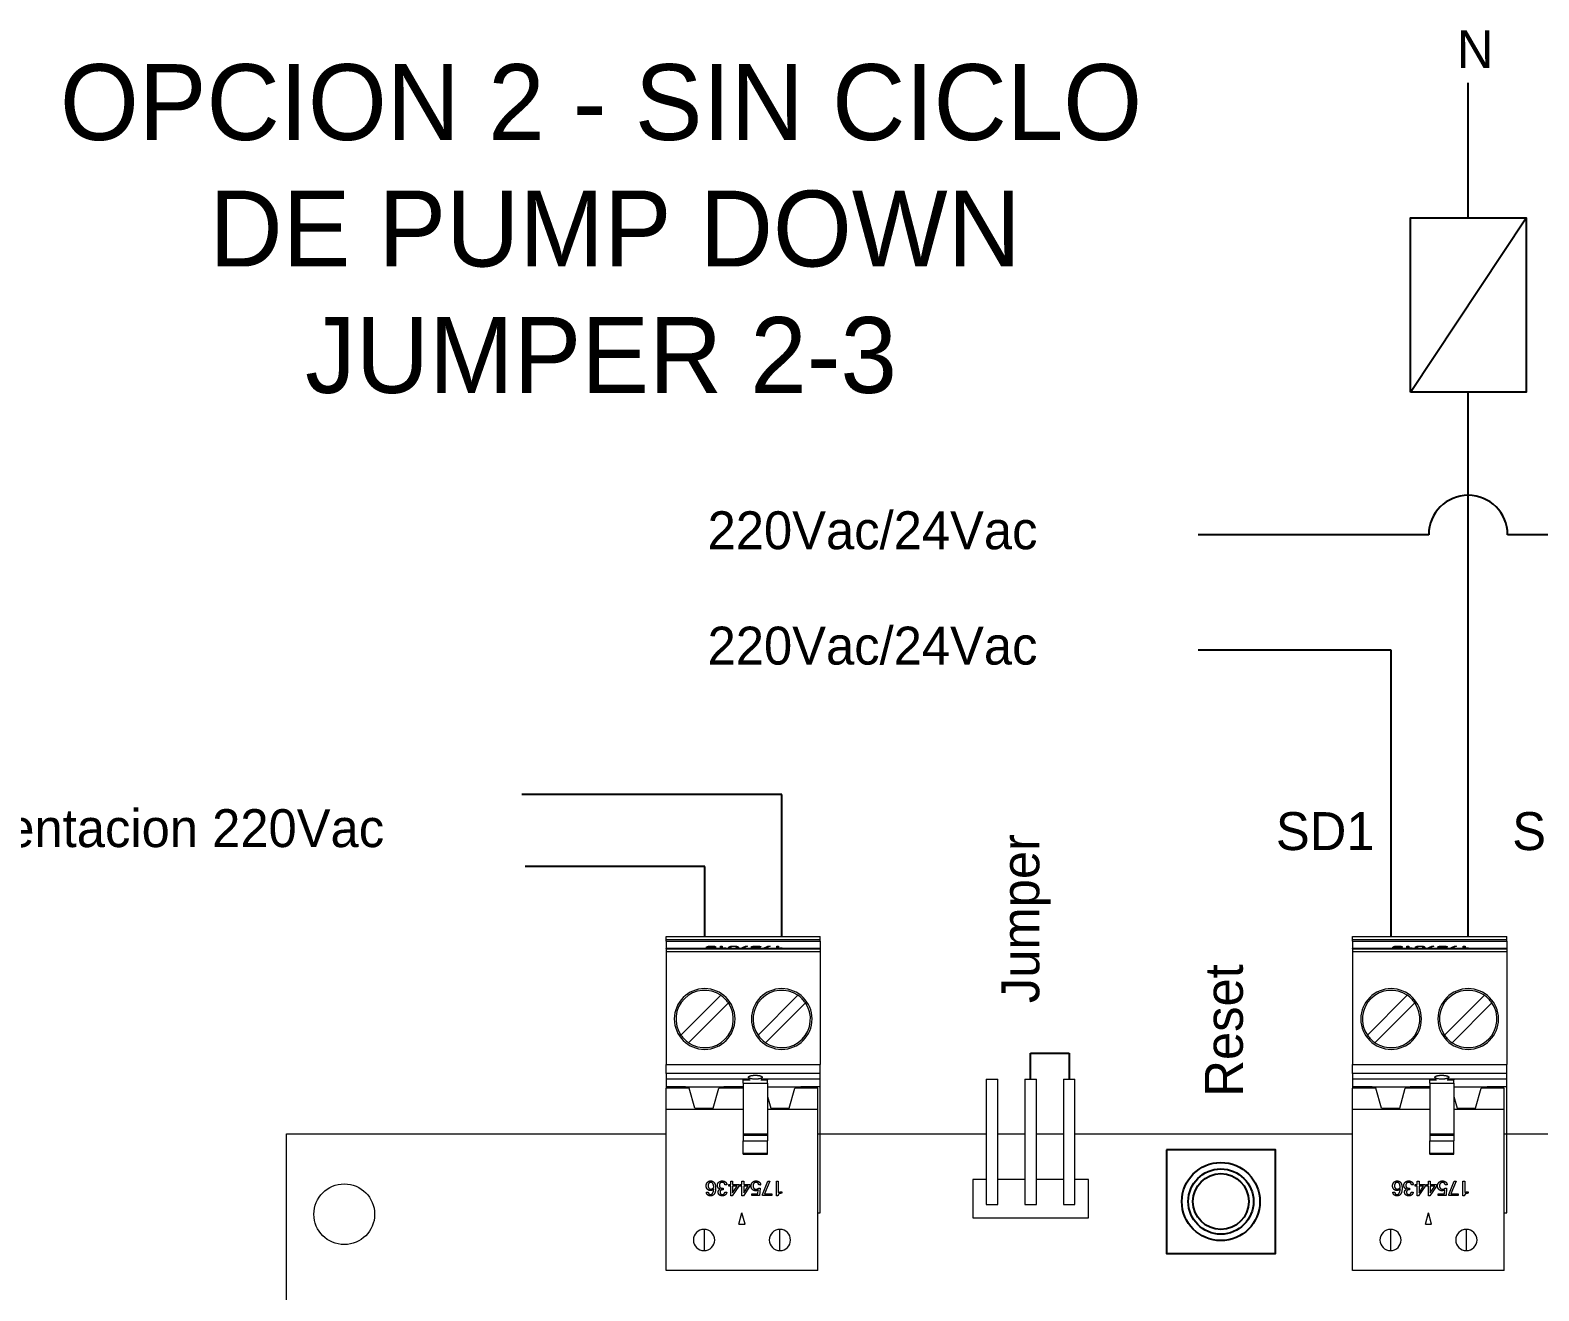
# Model space of a CAD drawing. Header units: millimetres. Extents: x 145 to 1488, y 403 to 626.
# Drawn here: x 1297.8 to 1397.2, y 543.2 to 626.3 of the extents above; entities that cross this region are included whole.
import ezdxf

# ---------------------------------------------------------------- set-up
doc = ezdxf.new("R2010")
doc.units = ezdxf.units.MM
doc.layers.add('TANGENT EDGES', color=7, linetype='Continuous', lineweight=0)
doc.layers.add('VISIBLE', color=7, linetype='Continuous', lineweight=0)

msp = doc.modelspace()

# ---------------------------------------------------------------- linework, layer by layer
for p, q in [((1392.575, 613.949), (1392.575, 622.834)), ((1388.764, 602.457), (1396.386, 613.949)), ((1392.575, 566.57), (1392.575, 602.457)), ((1389.976, 593.061), (1374.78, 593.061)), ((1403.073, 593.061), (1395.173, 593.061)), ((1387.495, 585.459), (1374.78, 585.459)), ((1387.495, 566.57), (1387.495, 585.459)), ((1347.327, 575.943), (1330.185, 575.943)), ((1347.327, 566.57), (1347.327, 575.943)), ((1342.247, 571.196), (1330.421, 571.196)), ((1342.247, 566.57), (1342.247, 571.196)), ((1363.733, 557.171), (1363.733, 558.891)), ((1363.733, 558.891), (1366.273, 558.891)), ((1366.273, 558.891), (1366.273, 557.171))]:
    msp.add_line(p, q)
for points in [[(1388.764, 602.457), (1388.764, 613.949), (1396.386, 613.949), (1396.386, 602.457)], [(1372.682, 552.523), (1372.682, 545.692), (1379.865, 545.692), (1379.865, 552.523)]]:
    msp.add_lwpolyline(points, close=True)
for radius in [2.576, 2.151, 1.842]:
    msp.add_circle((1376.273, 549.107), radius)
msp.add_arc((1392.575, 593.061), 2.599, 0, 180)
at = {"layer": 'TANGENT EDGES'}
for p, q in [((1339.707, 566.37), (1349.867, 566.37)), ((1342.7, 565.944), (1342.7, 565.927)), ((1342.704, 565.883), (1342.704, 565.866)), ((1342.881, 565.934), (1342.881, 565.903)), ((1342.905, 565.868), (1342.905, 565.79)), ((1344.157, 565.944), (1344.157, 565.927)), ((1345.411, 565.927), (1345.411, 565.846)), ((1345.505, 565.859), (1345.505, 565.835)), ((1345.648, 565.944), (1345.648, 565.927)), ((1345.651, 565.849), (1345.651, 565.831)), ((1345.855, 565.932), (1345.855, 565.898)), ((1384.955, 566.37), (1395.115, 566.37)), ((1387.947, 565.944), (1387.947, 565.927)), ((1387.951, 565.883), (1387.951, 565.866)), ((1388.129, 565.934), (1388.129, 565.903)), ((1388.153, 565.868), (1388.153, 565.79)), ((1389.404, 565.944), (1389.404, 565.927)), ((1390.659, 565.927), (1390.659, 565.846)), ((1390.753, 565.859), (1390.753, 565.835)), ((1390.895, 565.944), (1390.895, 565.927)), ((1390.898, 565.849), (1390.898, 565.831)), ((1391.102, 565.932), (1391.102, 565.898)), ((1339.707, 565.766), (1349.867, 565.766)), ((1349.867, 565.566), (1339.707, 565.566)), ((1342.542, 565.804), (1342.542, 565.79)), ((1342.813, 565.8), (1342.813, 565.79)), ((1344.019, 565.805), (1344.019, 565.79)), ((1344.293, 565.805), (1344.293, 565.79)), ((1384.955, 565.766), (1395.115, 565.766)), ((1395.115, 565.566), (1384.955, 565.566)), ((1387.789, 565.804), (1387.789, 565.79)), ((1388.061, 565.8), (1388.061, 565.79)), ((1389.267, 565.805), (1389.267, 565.79)), ((1389.541, 565.805), (1389.541, 565.79)), ((1339.707, 558.14), (1349.867, 558.14)), ((1384.955, 558.14), (1395.115, 558.14)), ((1344.787, 557.138), (1345.235, 557.138)), ((1345.939, 557.138), (1346.387, 557.138)), ((1390.035, 557.138), (1390.483, 557.138)), ((1391.187, 557.138), (1391.635, 557.138)), ((1344.787, 553.115), (1346.387, 553.115)), ((1390.035, 553.115), (1391.635, 553.115)), ((1344.787, 552.294), (1346.387, 552.294)), ((1390.035, 552.294), (1391.635, 552.294)), ((1342.207, 547.27), (1342.207, 545.87)), ((1347.207, 545.87), (1347.207, 547.27)), ((1387.455, 547.27), (1387.455, 545.87)), ((1392.455, 545.87), (1392.455, 547.27))]:
    msp.add_line(p, q, dxfattribs=at)
for centre, start, end in [((1342.207, 546.57), 90, 270), ((1342.207, 546.57), 270, 90), ((1347.207, 546.57), 90, 270), ((1347.207, 546.57), 270, 90), ((1387.455, 546.57), 90, 270), ((1387.455, 546.57), 270, 90), ((1392.455, 546.57), 90, 270), ((1392.455, 546.57), 270, 90)]:
    msp.add_arc(centre, 0.7, start, end, dxfattribs=at)
at = {"layer": 'VISIBLE'}
for p, q in [((1339.707, 566.37), (1339.707, 566.57)), ((1339.707, 566.57), (1349.867, 566.57)), ((1339.707, 566.27), (1339.707, 566.37)), ((1339.707, 566.27), (1339.707, 565.79)), ((1339.707, 566.27), (1349.867, 566.27)), ((1342.485, 565.848), (1342.485, 565.79)), ((1342.487, 565.865), (1342.487, 565.849)), ((1342.971, 565.903), (1342.845, 565.903)), ((1343.285, 565.79), (1343.285, 565.941)), ((1343.285, 565.941), (1343.408, 565.941)), ((1343.408, 565.843), (1343.285, 565.843)), ((1343.408, 565.941), (1343.408, 565.811)), ((1343.972, 565.858), (1343.972, 565.79)), ((1344.34, 565.858), (1344.34, 565.79)), ((1344.587, 565.79), (1344.934, 565.941)), ((1345.072, 565.941), (1344.716, 565.795)), ((1344.934, 565.941), (1344.934, 565.885)), ((1344.934, 565.941), (1345.072, 565.941)), ((1345.45, 565.887), (1345.45, 565.84)), ((1345.775, 565.795), (1345.796, 565.841)), ((1345.796, 565.841), (1345.796, 565.79)), ((1345.824, 565.863), (1345.824, 565.79)), ((1345.824, 565.863), (1345.92, 565.863)), ((1345.954, 565.898), (1345.827, 565.898)), ((1345.92, 565.863), (1345.887, 565.79)), ((1346.071, 565.79), (1346.418, 565.941)), ((1346.555, 565.941), (1346.199, 565.795)), ((1346.418, 565.941), (1346.418, 565.885)), ((1346.418, 565.941), (1346.555, 565.941)), ((1346.994, 565.941), (1347.117, 565.941)), ((1346.994, 565.79), (1346.994, 565.941)), ((1347.117, 565.843), (1346.994, 565.843)), ((1347.117, 565.941), (1347.117, 565.811)), ((1349.867, 566.37), (1349.867, 566.57)), ((1349.867, 566.27), (1349.867, 566.37)), ((1349.867, 566.27), (1349.867, 565.79)), ((1384.955, 566.37), (1384.955, 566.57)), ((1384.955, 566.57), (1395.115, 566.57)), ((1384.955, 566.27), (1384.955, 566.37)), ((1384.955, 566.27), (1384.955, 565.79)), ((1384.955, 566.27), (1395.115, 566.27)), ((1387.733, 565.848), (1387.733, 565.79)), ((1387.734, 565.865), (1387.734, 565.849)), ((1388.219, 565.903), (1388.093, 565.903)), ((1388.533, 565.79), (1388.533, 565.941)), ((1388.533, 565.941), (1388.655, 565.941)), ((1388.655, 565.843), (1388.533, 565.843)), ((1388.655, 565.941), (1388.655, 565.811)), ((1389.22, 565.858), (1389.22, 565.79)), ((1389.588, 565.858), (1389.588, 565.79)), ((1389.835, 565.79), (1390.182, 565.941)), ((1390.319, 565.941), (1389.963, 565.795)), ((1390.182, 565.941), (1390.182, 565.885)), ((1390.182, 565.941), (1390.319, 565.941)), ((1390.697, 565.887), (1390.697, 565.84)), ((1391.022, 565.795), (1391.043, 565.841)), ((1391.043, 565.841), (1391.043, 565.79)), ((1391.071, 565.863), (1391.071, 565.79)), ((1391.071, 565.863), (1391.168, 565.863)), ((1391.202, 565.898), (1391.075, 565.898)), ((1391.168, 565.863), (1391.134, 565.79)), ((1391.318, 565.79), (1391.665, 565.941)), ((1391.802, 565.941), (1391.447, 565.795)), ((1391.665, 565.941), (1391.665, 565.885)), ((1391.665, 565.941), (1391.802, 565.941)), ((1392.241, 565.941), (1392.364, 565.941)), ((1392.241, 565.79), (1392.241, 565.941)), ((1392.364, 565.843), (1392.241, 565.843)), ((1392.364, 565.941), (1392.364, 565.811)), ((1395.115, 566.37), (1395.115, 566.57)), ((1395.115, 566.27), (1395.115, 566.37)), ((1395.115, 566.27), (1395.115, 565.79)), ((1349.867, 565.79), (1339.707, 565.79)), ((1339.707, 565.766), (1339.707, 565.79)), ((1339.707, 565.766), (1339.707, 565.566)), ((1339.707, 565.566), (1339.707, 558.14)), ((1342.462, 565.79), (1342.448, 565.793)), ((1342.861, 565.828), (1342.861, 565.79)), ((1343.408, 565.811), (1343.408, 565.79)), ((1343.638, 565.819), (1343.638, 565.803)), ((1344.587, 565.79), (1344.587, 565.79)), ((1344.716, 565.795), (1344.716, 565.79)), ((1344.716, 565.795), (1345.205, 565.795)), ((1345.205, 565.795), (1345.205, 565.79)), ((1345.368, 565.79), (1345.368, 565.795)), ((1345.368, 565.795), (1345.775, 565.795)), ((1345.775, 565.795), (1345.775, 565.79)), ((1346.071, 565.79), (1346.071, 565.79)), ((1346.199, 565.795), (1346.688, 565.795)), ((1346.199, 565.795), (1346.199, 565.79)), ((1346.688, 565.795), (1346.688, 565.79)), ((1347.117, 565.811), (1347.117, 565.79)), ((1347.346, 565.819), (1347.346, 565.803)), ((1349.867, 565.766), (1349.867, 565.79)), ((1349.867, 565.766), (1349.867, 565.566)), ((1349.867, 565.566), (1349.867, 558.14)), ((1395.115, 565.79), (1384.955, 565.79)), ((1384.955, 565.766), (1384.955, 565.79)), ((1384.955, 565.766), (1384.955, 565.566)), ((1384.955, 565.566), (1384.955, 558.14)), ((1387.709, 565.79), (1387.696, 565.793)), ((1388.108, 565.828), (1388.108, 565.79)), ((1388.655, 565.811), (1388.655, 565.79)), ((1388.885, 565.819), (1388.885, 565.803)), ((1389.835, 565.79), (1389.835, 565.79)), ((1389.963, 565.795), (1389.963, 565.79)), ((1389.963, 565.795), (1390.452, 565.795)), ((1390.452, 565.795), (1390.452, 565.79)), ((1390.615, 565.79), (1390.615, 565.795)), ((1390.615, 565.795), (1391.022, 565.795)), ((1391.022, 565.795), (1391.022, 565.79)), ((1391.318, 565.79), (1391.318, 565.79)), ((1391.447, 565.795), (1391.936, 565.795)), ((1391.447, 565.795), (1391.447, 565.79)), ((1391.936, 565.795), (1391.936, 565.79)), ((1392.364, 565.811), (1392.364, 565.79)), ((1392.593, 565.819), (1392.593, 565.803)), ((1395.115, 565.766), (1395.115, 565.79)), ((1395.115, 565.766), (1395.115, 565.566)), ((1395.115, 565.566), (1395.115, 558.14)), ((1343.314, 562.702), (1340.685, 560.073)), ((1341.18, 559.578), (1343.809, 562.207)), ((1345.765, 560.073), (1348.394, 562.702)), ((1348.889, 562.207), (1346.26, 559.578)), ((1388.562, 562.702), (1385.933, 560.073)), ((1386.428, 559.578), (1389.057, 562.207)), ((1391.013, 560.073), (1393.642, 562.702)), ((1394.137, 562.207), (1391.508, 559.578)), ((1339.707, 557.54), (1339.707, 558.14)), ((1349.867, 557.54), (1349.867, 558.14)), ((1384.955, 557.54), (1384.955, 558.14)), ((1395.115, 557.54), (1395.115, 558.14)), ((1339.707, 557.54), (1339.707, 557.17)), ((1349.867, 557.54), (1339.707, 557.54)), ((1345.206, 557.17), (1339.707, 557.17)), ((1339.707, 557.17), (1339.707, 556.67)), ((1344.787, 557.17), (1344.787, 557.138)), ((1344.787, 556.913), (1344.787, 557.138)), ((1344.787, 556.913), (1344.787, 553.485)), ((1344.787, 556.913), (1346.387, 556.913)), ((1349.867, 557.17), (1345.969, 557.17)), ((1346.387, 557.17), (1346.387, 557.138)), ((1346.387, 556.913), (1346.387, 557.138)), ((1346.387, 556.913), (1346.387, 553.485)), ((1349.867, 557.17), (1349.867, 557.54)), ((1349.867, 556.67), (1349.867, 557.17)), ((1360.812, 557.171), (1361.574, 557.171)), ((1360.812, 557.171), (1360.812, 548.919)), ((1361.574, 548.919), (1361.574, 557.171)), ((1363.352, 557.171), (1364.114, 557.171)), ((1363.352, 557.171), (1363.352, 548.919)), ((1364.114, 548.919), (1364.114, 557.171)), ((1365.892, 557.171), (1365.892, 548.919)), ((1365.892, 557.171), (1366.654, 557.171)), ((1366.654, 548.919), (1366.654, 557.171)), ((1384.955, 557.54), (1384.955, 557.17)), ((1395.115, 557.54), (1384.955, 557.54)), ((1390.453, 557.17), (1384.955, 557.17)), ((1384.955, 557.17), (1384.955, 556.67)), ((1390.035, 557.17), (1390.035, 557.138)), ((1390.035, 556.913), (1390.035, 557.138)), ((1390.035, 556.913), (1390.035, 553.485)), ((1390.035, 556.913), (1391.635, 556.913)), ((1395.115, 557.17), (1391.216, 557.17)), ((1391.635, 557.17), (1391.635, 557.138)), ((1391.635, 556.913), (1391.635, 557.138)), ((1391.635, 556.913), (1391.635, 553.485)), ((1395.115, 557.17), (1395.115, 557.54)), ((1395.115, 556.67), (1395.115, 557.17)), ((1339.707, 556.67), (1339.707, 556.57)), ((1340.992, 556.67), (1339.707, 556.67)), ((1341.232, 556.57), (1339.707, 556.57)), ((1339.707, 555.196), (1339.707, 556.57)), ((1340.992, 556.67), (1343.502, 556.67)), ((1340.992, 556.67), (1340.992, 556.57)), ((1341.602, 555.27), (1341.232, 556.57)), ((1342.812, 555.27), (1343.182, 556.57)), ((1344.787, 556.57), (1343.182, 556.57)), ((1344.787, 556.67), (1343.502, 556.67)), ((1343.502, 556.67), (1343.502, 556.57)), ((1346.387, 556.67), (1348.582, 556.67)), ((1346.387, 556.025), (1346.602, 555.27)), ((1347.812, 555.27), (1348.182, 556.57)), ((1349.707, 556.57), (1348.182, 556.57)), ((1348.582, 556.57), (1348.582, 556.67)), ((1349.867, 556.67), (1348.582, 556.67)), ((1349.707, 555.196), (1349.707, 556.57)), ((1349.867, 548.37), (1349.867, 556.67)), ((1384.955, 556.67), (1384.955, 556.57)), ((1386.24, 556.67), (1384.955, 556.67)), ((1386.48, 556.57), (1384.955, 556.57)), ((1384.955, 555.196), (1384.955, 556.57)), ((1386.24, 556.67), (1388.75, 556.67)), ((1386.24, 556.67), (1386.24, 556.57)), ((1386.85, 555.27), (1386.48, 556.57)), ((1388.06, 555.27), (1388.43, 556.57)), ((1390.035, 556.57), (1388.43, 556.57)), ((1390.035, 556.67), (1388.75, 556.67)), ((1388.75, 556.67), (1388.75, 556.57)), ((1391.635, 556.67), (1393.83, 556.67)), ((1391.635, 556.025), (1391.85, 555.27)), ((1393.06, 555.27), (1393.43, 556.57)), ((1394.955, 556.57), (1393.43, 556.57)), ((1393.83, 556.57), (1393.83, 556.67)), ((1395.115, 556.67), (1393.83, 556.67)), ((1394.955, 555.196), (1394.955, 556.57)), ((1395.115, 548.37), (1395.115, 556.67)), ((1339.707, 555.196), (1344.787, 555.196)), ((1339.707, 553.57), (1339.707, 555.196)), ((1341.602, 555.27), (1342.812, 555.27)), ((1346.387, 555.196), (1349.707, 555.196)), ((1346.602, 555.27), (1347.812, 555.27)), ((1349.707, 553.57), (1349.707, 555.196)), ((1384.955, 555.196), (1390.035, 555.196)), ((1384.955, 553.57), (1384.955, 555.196)), ((1386.85, 555.27), (1388.06, 555.27)), ((1391.635, 555.196), (1394.955, 555.196)), ((1391.85, 555.27), (1393.06, 555.27)), ((1394.955, 553.57), (1394.955, 555.196)), ((1314.692, 466.97), (1314.692, 553.57)), ((1314.692, 553.57), (1339.707, 553.57)), ((1339.707, 544.57), (1339.707, 553.57)), ((1344.787, 553.57), (1346.387, 553.57)), ((1344.787, 553.485), (1344.787, 553.115)), ((1344.787, 553.485), (1346.387, 553.485)), ((1344.787, 552.294), (1344.787, 553.115)), ((1346.387, 553.485), (1346.387, 553.115)), ((1346.387, 552.294), (1346.387, 553.115)), ((1349.707, 544.57), (1349.707, 553.57)), ((1349.707, 553.57), (1360.812, 553.57)), ((1361.574, 553.57), (1363.352, 553.57)), ((1361.574, 553.57), (1363.352, 553.57)), ((1364.114, 553.57), (1365.892, 553.57)), ((1364.114, 553.57), (1365.892, 553.57)), ((1366.654, 553.57), (1384.955, 553.57)), ((1384.955, 544.57), (1384.955, 553.57)), ((1390.035, 553.57), (1391.635, 553.57)), ((1390.035, 553.485), (1390.035, 553.115)), ((1390.035, 553.485), (1391.635, 553.485)), ((1390.035, 552.294), (1390.035, 553.115)), ((1391.635, 553.485), (1391.635, 553.115)), ((1391.635, 552.294), (1391.635, 553.115)), ((1394.955, 544.57), (1394.955, 553.57)), ((1394.955, 553.57), (1400.533, 553.57)), ((1344.787, 552.23), (1344.787, 552.294)), ((1344.787, 552.23), (1346.387, 552.23)), ((1346.387, 552.23), (1346.387, 552.294)), ((1390.035, 552.23), (1390.035, 552.294)), ((1390.035, 552.23), (1391.635, 552.23)), ((1391.635, 552.23), (1391.635, 552.294)), ((1343.421, 549.985), (1343.468, 549.985)), ((1343.468, 549.985), (1343.468, 549.89)), ((1343.712, 550.199), (1343.585, 550.199)), ((1343.833, 550.223), (1343.962, 550.223)), ((1343.833, 550.115), (1343.833, 550.223)), ((1343.962, 550.115), (1343.833, 550.115)), ((1343.962, 550.451), (1344.085, 550.451)), ((1343.962, 550.223), (1343.962, 550.451)), ((1343.962, 549.484), (1343.962, 550.115)), ((1344.493, 550.115), (1344.058, 549.484)), ((1344.085, 550.451), (1344.085, 550.223)), ((1344.085, 550.223), (1344.493, 550.223)), ((1344.085, 549.677), (1344.378, 550.115)), ((1344.085, 550.115), (1344.085, 549.677)), ((1344.378, 550.115), (1344.085, 550.115)), ((1344.493, 550.223), (1344.493, 550.115)), ((1344.575, 550.223), (1344.704, 550.223)), ((1344.575, 550.115), (1344.575, 550.223)), ((1344.704, 550.115), (1344.575, 550.115)), ((1344.704, 550.223), (1344.704, 550.451)), ((1344.704, 550.451), (1344.827, 550.451)), ((1344.704, 549.484), (1344.704, 550.115)), ((1345.234, 550.115), (1344.8, 549.484)), ((1344.827, 550.451), (1344.827, 550.223)), ((1344.827, 550.223), (1345.234, 550.223)), ((1344.827, 550.115), (1344.827, 549.677)), ((1344.827, 549.677), (1345.12, 550.115)), ((1345.12, 550.115), (1344.827, 550.115)), ((1345.234, 550.223), (1345.234, 550.115)), ((1345.809, 550), (1345.906, 550)), ((1345.94, 550.2), (1345.813, 550.2)), ((1345.906, 550), (1345.865, 549.496)), ((1346.056, 549.582), (1346.403, 550.451)), ((1346.54, 550.451), (1346.185, 549.609)), ((1346.403, 550.451), (1346.54, 550.451)), ((1346.979, 549.48), (1346.979, 550.451)), ((1346.979, 550.451), (1347.102, 550.451)), ((1347.102, 550.451), (1347.102, 549.7)), ((1359.923, 550.57), (1359.923, 548.03)), ((1360.812, 550.57), (1359.923, 550.57)), ((1363.352, 550.57), (1361.574, 550.57)), ((1365.892, 550.57), (1364.114, 550.57)), ((1367.543, 550.57), (1366.654, 550.57)), ((1367.543, 548.03), (1367.543, 550.57)), ((1388.669, 549.985), (1388.716, 549.985)), ((1388.716, 549.985), (1388.716, 549.89)), ((1388.96, 550.199), (1388.833, 550.199)), ((1389.08, 550.223), (1389.209, 550.223)), ((1389.08, 550.115), (1389.08, 550.223)), ((1389.209, 550.115), (1389.08, 550.115)), ((1389.209, 550.451), (1389.332, 550.451)), ((1389.209, 550.223), (1389.209, 550.451)), ((1389.209, 549.484), (1389.209, 550.115)), ((1389.74, 550.115), (1389.306, 549.484)), ((1389.332, 550.451), (1389.332, 550.223)), ((1389.332, 550.223), (1389.74, 550.223)), ((1389.332, 549.677), (1389.625, 550.115)), ((1389.332, 550.115), (1389.332, 549.677)), ((1389.625, 550.115), (1389.332, 550.115)), ((1389.74, 550.223), (1389.74, 550.115)), ((1389.822, 550.223), (1389.951, 550.223)), ((1389.822, 550.115), (1389.822, 550.223)), ((1389.951, 550.115), (1389.822, 550.115)), ((1389.951, 550.223), (1389.951, 550.451)), ((1389.951, 550.451), (1390.074, 550.451)), ((1389.951, 549.484), (1389.951, 550.115)), ((1390.482, 550.115), (1390.047, 549.484)), ((1390.074, 550.451), (1390.074, 550.223)), ((1390.074, 550.223), (1390.482, 550.223)), ((1390.074, 550.115), (1390.074, 549.677)), ((1390.074, 549.677), (1390.367, 550.115)), ((1390.367, 550.115), (1390.074, 550.115)), ((1390.482, 550.223), (1390.482, 550.115)), ((1391.057, 550), (1391.153, 550)), ((1391.187, 550.2), (1391.06, 550.2)), ((1391.153, 550), (1391.113, 549.496)), ((1391.304, 549.582), (1391.651, 550.451)), ((1391.788, 550.451), (1391.432, 549.609)), ((1391.651, 550.451), (1391.788, 550.451)), ((1392.227, 549.48), (1392.227, 550.451)), ((1392.227, 550.451), (1392.349, 550.451)), ((1392.349, 550.451), (1392.349, 549.7)), ((1342.36, 549.717), (1342.486, 549.717)), ((1343.468, 549.89), (1343.44, 549.89)), ((1343.574, 549.728), (1343.7, 549.728)), ((1344.058, 549.484), (1343.962, 549.484)), ((1344.8, 549.484), (1344.704, 549.484)), ((1345.353, 549.496), (1345.353, 549.609)), ((1345.353, 549.609), (1345.76, 549.609)), ((1345.865, 549.496), (1345.353, 549.496)), ((1345.76, 549.609), (1345.781, 549.874)), ((1346.056, 549.496), (1346.056, 549.582)), ((1346.674, 549.496), (1346.056, 549.496)), ((1346.185, 549.609), (1346.674, 549.609)), ((1346.674, 549.609), (1346.674, 549.496)), ((1347.074, 549.48), (1346.979, 549.48)), ((1347.331, 549.749), (1347.331, 549.653)), ((1387.607, 549.717), (1387.734, 549.717)), ((1388.716, 549.89), (1388.688, 549.89)), ((1388.821, 549.728), (1388.948, 549.728)), ((1389.306, 549.484), (1389.209, 549.484)), ((1390.047, 549.484), (1389.951, 549.484)), ((1390.601, 549.496), (1390.601, 549.609)), ((1390.601, 549.609), (1391.008, 549.609)), ((1391.113, 549.496), (1390.601, 549.496)), ((1391.008, 549.609), (1391.029, 549.874)), ((1391.304, 549.496), (1391.304, 549.582)), ((1391.921, 549.496), (1391.304, 549.496)), ((1391.432, 549.609), (1391.921, 549.609)), ((1391.921, 549.609), (1391.921, 549.496)), ((1392.321, 549.48), (1392.227, 549.48)), ((1392.579, 549.749), (1392.579, 549.653)), ((1344.506, 547.62), (1344.707, 548.37)), ((1344.908, 547.62), (1344.707, 548.37)), ((1349.707, 548.37), (1349.867, 548.37)), ((1359.923, 548.03), (1367.543, 548.03)), ((1360.812, 548.919), (1361.574, 548.919)), ((1363.352, 548.919), (1364.114, 548.919)), ((1365.892, 548.919), (1366.654, 548.919)), ((1389.754, 547.62), (1389.955, 548.37)), ((1390.156, 547.62), (1389.955, 548.37)), ((1394.955, 548.37), (1395.115, 548.37)), ((1344.506, 547.62), (1344.908, 547.62)), ((1389.754, 547.62), (1390.156, 547.62)), ((1349.707, 544.57), (1339.707, 544.57)), ((1394.955, 544.57), (1384.955, 544.57))]:
    msp.add_line(p, q, dxfattribs=at)
msp.add_circle((1318.492, 548.27), 2, dxfattribs=at)
for centre, radius, start, end in [((1342.247, 561.14), 2, 90, 270), ((1342.247, 561.14), 1.891, 55.66345, 135), ((1342.247, 561.14), 2, 270, 90), ((1347.327, 561.14), 2, 90, 270), ((1347.327, 561.14), 1.891, 55.66345, 135), ((1347.327, 561.14), 2, 270, 90), ((1387.495, 561.14), 2, 90, 270), ((1387.495, 561.14), 1.891, 55.66345, 135), ((1387.495, 561.14), 2, 270, 90), ((1392.575, 561.14), 2, 90, 270), ((1392.575, 561.14), 1.891, 55.66345, 135), ((1392.575, 561.14), 2, 270, 90), ((1342.247, 561.14), 1.891, 135, 214.33655), ((1342.247, 561.14), 1.891, 34.33655, 55.66345), ((1342.247, 561.14), 1.891, 315, 34.33655), ((1347.327, 561.14), 1.891, 135, 214.33655), ((1347.327, 561.14), 1.891, 34.33655, 55.66345), ((1347.327, 561.14), 1.891, 315, 34.33655), ((1387.495, 561.14), 1.891, 135, 214.33655), ((1387.495, 561.14), 1.891, 34.33655, 55.66345), ((1387.495, 561.14), 1.891, 315, 34.33655), ((1392.575, 561.14), 1.891, 135, 214.33655), ((1392.575, 561.14), 1.891, 34.33655, 55.66345), ((1392.575, 561.14), 1.891, 315, 34.33655), ((1342.247, 561.14), 1.891, 214.33655, 235.66345), ((1347.327, 561.14), 1.891, 214.33655, 235.66345), ((1387.495, 561.14), 1.891, 214.33655, 235.66345), ((1392.575, 561.14), 1.891, 214.33655, 235.66345), ((1342.247, 561.14), 1.891, 235.66345, 315), ((1347.327, 561.14), 1.891, 235.66345, 315), ((1387.495, 561.14), 1.891, 235.66345, 315), ((1392.575, 561.14), 1.891, 235.66345, 315)]:
    msp.add_arc(centre, radius, start, end, dxfattribs=at)
for points in [[(1342.362, 565.853), (1342.362, 565.944), (1342.7, 565.944)], [(1342.448, 565.793), (1342.362, 565.814), (1342.362, 565.853)], [(1342.404, 565.807), (1342.434, 565.822), (1342.485, 565.831)], [(1342.682, 565.866), (1342.581, 565.866), (1342.485, 565.848)], [(1342.485, 565.848), (1342.488, 565.82), (1342.542, 565.804)], [(1342.551, 565.911), (1342.497, 565.895), (1342.487, 565.865)], [(1342.487, 565.865), (1342.581, 565.883), (1342.704, 565.883)], [(1342.693, 565.927), (1342.605, 565.927), (1342.551, 565.911)], [(1342.812, 565.855), (1342.764, 565.866), (1342.682, 565.866)], [(1342.845, 565.903), (1342.829, 565.927), (1342.693, 565.927)], [(1342.7, 565.944), (1342.807, 565.944), (1342.881, 565.934)], [(1342.704, 565.883), (1342.823, 565.883), (1342.905, 565.868)], [(1342.861, 565.828), (1342.861, 565.845), (1342.812, 565.855)], [(1342.881, 565.934), (1342.956, 565.923), (1342.971, 565.903)], [(1342.905, 565.868), (1342.988, 565.853), (1342.988, 565.829)], [(1343.846, 565.858), (1343.846, 565.944), (1344.157, 565.944)], [(1343.939, 565.79), (1343.846, 565.811), (1343.846, 565.858)], [(1343.883, 565.809), (1343.915, 565.825), (1343.972, 565.834)], [(1344.019, 565.912), (1343.972, 565.897), (1343.972, 565.858)], [(1343.972, 565.858), (1343.972, 565.82), (1344.019, 565.805)], [(1344.157, 565.927), (1344.066, 565.927), (1344.019, 565.912)], [(1344.157, 565.944), (1344.467, 565.944), (1344.467, 565.858)], [(1344.293, 565.912), (1344.246, 565.927), (1344.157, 565.927)], [(1344.34, 565.858), (1344.34, 565.897), (1344.293, 565.912)], [(1344.293, 565.805), (1344.34, 565.82), (1344.34, 565.858)], [(1344.34, 565.834), (1344.398, 565.825), (1344.43, 565.809)], [(1344.467, 565.858), (1344.467, 565.811), (1344.374, 565.79)], [(1345.322, 565.885), (1345.322, 565.91), (1345.411, 565.927)], [(1345.411, 565.846), (1345.322, 565.86), (1345.322, 565.885)], [(1345.411, 565.927), (1345.5, 565.944), (1345.648, 565.944)], [(1345.618, 565.831), (1345.499, 565.831), (1345.411, 565.846)], [(1345.504, 565.916), (1345.45, 565.904), (1345.45, 565.887)], [(1345.45, 565.887), (1345.45, 565.869), (1345.505, 565.859)], [(1345.648, 565.927), (1345.559, 565.927), (1345.504, 565.916)], [(1345.505, 565.859), (1345.561, 565.849), (1345.651, 565.849)], [(1345.796, 565.841), (1345.725, 565.831), (1345.618, 565.831)], [(1345.648, 565.944), (1345.769, 565.944), (1345.855, 565.932)], [(1345.767, 565.92), (1345.718, 565.927), (1345.648, 565.927)], [(1345.651, 565.849), (1345.753, 565.849), (1345.824, 565.863)], [(1345.827, 565.898), (1345.817, 565.913), (1345.767, 565.92)], [(1345.855, 565.932), (1345.941, 565.921), (1345.954, 565.898)], [(1387.61, 565.853), (1387.61, 565.944), (1387.947, 565.944)], [(1387.696, 565.793), (1387.61, 565.814), (1387.61, 565.853)], [(1387.652, 565.807), (1387.682, 565.822), (1387.733, 565.831)], [(1387.93, 565.866), (1387.829, 565.866), (1387.733, 565.848)], [(1387.733, 565.848), (1387.735, 565.82), (1387.789, 565.804)], [(1387.798, 565.911), (1387.744, 565.895), (1387.734, 565.865)], [(1387.734, 565.865), (1387.828, 565.883), (1387.951, 565.883)], [(1387.94, 565.927), (1387.852, 565.927), (1387.798, 565.911)], [(1388.06, 565.855), (1388.011, 565.866), (1387.93, 565.866)], [(1388.093, 565.903), (1388.077, 565.927), (1387.94, 565.927)], [(1387.947, 565.944), (1388.054, 565.944), (1388.129, 565.934)], [(1387.951, 565.883), (1388.071, 565.883), (1388.153, 565.868)], [(1388.108, 565.828), (1388.108, 565.845), (1388.06, 565.855)], [(1388.129, 565.934), (1388.203, 565.923), (1388.219, 565.903)], [(1388.153, 565.868), (1388.235, 565.853), (1388.235, 565.829)], [(1389.093, 565.858), (1389.093, 565.944), (1389.404, 565.944)], [(1389.186, 565.79), (1389.093, 565.811), (1389.093, 565.858)], [(1389.131, 565.809), (1389.162, 565.825), (1389.22, 565.834)], [(1389.267, 565.912), (1389.22, 565.897), (1389.22, 565.858)], [(1389.22, 565.858), (1389.22, 565.82), (1389.267, 565.805)], [(1389.404, 565.927), (1389.314, 565.927), (1389.267, 565.912)], [(1389.404, 565.944), (1389.715, 565.944), (1389.715, 565.858)], [(1389.541, 565.912), (1389.494, 565.927), (1389.404, 565.927)], [(1389.588, 565.858), (1389.588, 565.897), (1389.541, 565.912)], [(1389.541, 565.805), (1389.588, 565.82), (1389.588, 565.858)], [(1389.588, 565.834), (1389.646, 565.825), (1389.677, 565.809)], [(1389.715, 565.858), (1389.715, 565.811), (1389.621, 565.79)], [(1390.57, 565.885), (1390.57, 565.91), (1390.659, 565.927)], [(1390.658, 565.846), (1390.57, 565.86), (1390.57, 565.885)], [(1390.866, 565.831), (1390.747, 565.831), (1390.658, 565.846)], [(1390.659, 565.927), (1390.748, 565.944), (1390.895, 565.944)], [(1390.752, 565.916), (1390.697, 565.904), (1390.697, 565.887)], [(1390.697, 565.887), (1390.697, 565.869), (1390.753, 565.859)], [(1390.895, 565.927), (1390.807, 565.927), (1390.752, 565.916)], [(1390.753, 565.859), (1390.809, 565.849), (1390.898, 565.849)], [(1391.043, 565.841), (1390.972, 565.831), (1390.866, 565.831)], [(1390.895, 565.944), (1391.016, 565.944), (1391.102, 565.932)], [(1391.015, 565.92), (1390.965, 565.927), (1390.895, 565.927)], [(1390.898, 565.849), (1391, 565.849), (1391.071, 565.863)], [(1391.075, 565.898), (1391.065, 565.913), (1391.015, 565.92)], [(1391.102, 565.932), (1391.188, 565.921), (1391.202, 565.898)], [(1342.542, 565.804), (1342.583, 565.793), (1342.646, 565.79)], [(1342.728, 565.79), (1342.779, 565.792), (1342.813, 565.8)], [(1342.813, 565.8), (1342.861, 565.811), (1342.861, 565.828)], [(1342.988, 565.829), (1342.988, 565.806), (1342.911, 565.79)], [(1343.408, 565.811), (1343.482, 565.819), (1343.638, 565.819)], [(1343.638, 565.803), (1343.493, 565.803), (1343.428, 565.79)], [(1344.019, 565.805), (1344.055, 565.793), (1344.116, 565.79)], [(1344.197, 565.79), (1344.257, 565.793), (1344.293, 565.805)], [(1347.117, 565.811), (1347.191, 565.819), (1347.346, 565.819)], [(1347.346, 565.803), (1347.201, 565.803), (1347.136, 565.79)], [(1387.789, 565.804), (1387.831, 565.793), (1387.893, 565.79)], [(1387.976, 565.79), (1388.027, 565.792), (1388.061, 565.8)], [(1388.061, 565.8), (1388.108, 565.811), (1388.108, 565.828)], [(1388.235, 565.829), (1388.235, 565.806), (1388.158, 565.79)], [(1388.655, 565.811), (1388.73, 565.819), (1388.885, 565.819)], [(1388.885, 565.803), (1388.74, 565.803), (1388.675, 565.79)], [(1389.267, 565.805), (1389.303, 565.793), (1389.364, 565.79)], [(1389.444, 565.79), (1389.505, 565.793), (1389.541, 565.805)], [(1392.364, 565.811), (1392.438, 565.819), (1392.593, 565.819)], [(1392.593, 565.803), (1392.449, 565.803), (1392.384, 565.79)], [(1342.344, 550.14), (1342.344, 550.276), (1342.425, 550.371)], [(1342.426, 549.919), (1342.344, 550.006), (1342.344, 550.14)], [(1342.425, 550.371), (1342.507, 550.467), (1342.643, 550.467)], [(1342.518, 550.307), (1342.471, 550.243), (1342.471, 550.148)], [(1342.471, 550.148), (1342.471, 550.052), (1342.519, 549.99)], [(1342.645, 550.371), (1342.566, 550.371), (1342.518, 550.307)], [(1342.519, 549.99), (1342.568, 549.928), (1342.649, 549.928)], [(1342.845, 549.935), (1342.75, 549.832), (1342.628, 549.832)], [(1342.969, 550.004), (1342.969, 549.48), (1342.632, 549.48)], [(1342.643, 550.467), (1342.797, 550.467), (1342.883, 550.347)], [(1342.79, 550.283), (1342.736, 550.371), (1342.645, 550.371)], [(1342.649, 549.928), (1342.75, 549.928), (1342.846, 550.031)], [(1342.781, 549.669), (1342.835, 549.762), (1342.845, 549.935)], [(1342.846, 550.031), (1342.844, 550.195), (1342.79, 550.283)], [(1342.883, 550.347), (1342.969, 550.228), (1342.969, 550.004)], [(1343.086, 550.169), (1343.086, 550.302), (1343.177, 550.384)], [(1343.134, 550.015), (1343.086, 550.081), (1343.086, 550.169)], [(1343.268, 549.927), (1343.181, 549.949), (1343.134, 550.015)], [(1343.168, 549.843), (1343.201, 549.898), (1343.268, 549.927)], [(1343.177, 550.384), (1343.268, 550.467), (1343.402, 550.467)], [(1343.265, 550.315), (1343.214, 550.26), (1343.214, 550.172)], [(1343.214, 550.172), (1343.214, 550.082), (1343.267, 550.034)], [(1343.402, 550.371), (1343.316, 550.371), (1343.265, 550.315)], [(1343.267, 550.034), (1343.32, 549.985), (1343.421, 549.985)], [(1343.402, 550.467), (1343.537, 550.467), (1343.621, 550.393)], [(1343.538, 550.32), (1343.49, 550.371), (1343.402, 550.371)], [(1343.585, 550.199), (1343.585, 550.269), (1343.538, 550.32)], [(1343.621, 550.393), (1343.706, 550.32), (1343.712, 550.199)], [(1345.308, 550.126), (1345.308, 550.273), (1345.397, 550.37)], [(1345.396, 549.902), (1345.308, 549.986), (1345.308, 550.126)], [(1345.397, 550.37), (1345.486, 550.467), (1345.633, 550.467)], [(1345.49, 550.303), (1345.435, 550.236), (1345.435, 550.138)], [(1345.435, 550.138), (1345.435, 550.037), (1345.491, 549.979)], [(1345.633, 550.371), (1345.545, 550.371), (1345.49, 550.303)], [(1345.491, 549.979), (1345.547, 549.921), (1345.636, 549.921)], [(1345.633, 550.467), (1345.754, 550.467), (1345.84, 550.4)], [(1345.753, 550.329), (1345.703, 550.371), (1345.633, 550.371)], [(1345.636, 549.921), (1345.738, 549.921), (1345.809, 550)], [(1345.813, 550.2), (1345.803, 550.287), (1345.753, 550.329)], [(1345.84, 550.4), (1345.926, 550.333), (1345.94, 550.2)], [(1387.591, 550.14), (1387.591, 550.276), (1387.673, 550.371)], [(1387.673, 549.919), (1387.591, 550.006), (1387.591, 550.14)], [(1387.673, 550.371), (1387.755, 550.467), (1387.89, 550.467)], [(1387.766, 550.307), (1387.718, 550.243), (1387.718, 550.148)], [(1387.718, 550.148), (1387.718, 550.052), (1387.767, 549.99)], [(1387.892, 550.371), (1387.813, 550.371), (1387.766, 550.307)], [(1387.767, 549.99), (1387.815, 549.928), (1387.896, 549.928)], [(1388.093, 549.935), (1387.998, 549.832), (1387.876, 549.832)], [(1388.217, 550.004), (1388.217, 549.48), (1387.88, 549.48)], [(1387.89, 550.467), (1388.045, 550.467), (1388.131, 550.347)], [(1388.037, 550.283), (1387.983, 550.371), (1387.892, 550.371)], [(1387.896, 549.928), (1387.997, 549.928), (1388.094, 550.031)], [(1388.028, 549.669), (1388.083, 549.762), (1388.093, 549.935)], [(1388.094, 550.031), (1388.091, 550.195), (1388.037, 550.283)], [(1388.131, 550.347), (1388.217, 550.228), (1388.217, 550.004)], [(1388.334, 550.169), (1388.334, 550.302), (1388.424, 550.384)], [(1388.381, 550.015), (1388.334, 550.081), (1388.334, 550.169)], [(1388.516, 549.927), (1388.429, 549.949), (1388.381, 550.015)], [(1388.415, 549.843), (1388.448, 549.898), (1388.516, 549.927)], [(1388.424, 550.384), (1388.515, 550.467), (1388.649, 550.467)], [(1388.512, 550.315), (1388.461, 550.26), (1388.461, 550.172)], [(1388.461, 550.172), (1388.461, 550.082), (1388.514, 550.034)], [(1388.649, 550.371), (1388.563, 550.371), (1388.512, 550.315)], [(1388.514, 550.034), (1388.567, 549.985), (1388.669, 549.985)], [(1388.649, 550.467), (1388.784, 550.467), (1388.869, 550.393)], [(1388.785, 550.32), (1388.738, 550.371), (1388.649, 550.371)], [(1388.833, 550.199), (1388.833, 550.269), (1388.785, 550.32)], [(1388.869, 550.393), (1388.953, 550.32), (1388.96, 550.199)], [(1390.555, 550.126), (1390.555, 550.273), (1390.644, 550.37)], [(1390.644, 549.902), (1390.555, 549.986), (1390.555, 550.126)], [(1390.644, 550.37), (1390.733, 550.467), (1390.881, 550.467)], [(1390.737, 550.303), (1390.682, 550.236), (1390.682, 550.138)], [(1390.682, 550.138), (1390.682, 550.037), (1390.738, 549.979)], [(1390.881, 550.371), (1390.792, 550.371), (1390.737, 550.303)], [(1390.738, 549.979), (1390.794, 549.921), (1390.884, 549.921)], [(1390.881, 550.467), (1391.002, 550.467), (1391.088, 550.4)], [(1391, 550.329), (1390.951, 550.371), (1390.881, 550.371)], [(1390.884, 549.921), (1390.986, 549.921), (1391.057, 550)], [(1391.06, 550.2), (1391.05, 550.287), (1391, 550.329)], [(1391.088, 550.4), (1391.174, 550.333), (1391.187, 550.2)], [(1342.45, 549.54), (1342.376, 549.6), (1342.36, 549.717)], [(1342.628, 549.832), (1342.508, 549.832), (1342.426, 549.919)], [(1342.632, 549.48), (1342.525, 549.48), (1342.45, 549.54)], [(1342.486, 549.717), (1342.502, 549.576), (1342.639, 549.576)], [(1342.639, 549.576), (1342.727, 549.576), (1342.781, 549.669)], [(1343.135, 549.728), (1343.135, 549.789), (1343.168, 549.843)], [(1343.21, 549.549), (1343.135, 549.619), (1343.135, 549.728)], [(1343.414, 549.48), (1343.286, 549.48), (1343.21, 549.549)], [(1343.44, 549.89), (1343.262, 549.89), (1343.262, 549.725)], [(1343.262, 549.725), (1343.262, 549.653), (1343.301, 549.614)], [(1343.301, 549.614), (1343.34, 549.576), (1343.411, 549.576)], [(1343.411, 549.576), (1343.557, 549.576), (1343.574, 549.728)], [(1343.608, 549.543), (1343.529, 549.48), (1343.414, 549.48)], [(1343.7, 549.728), (1343.686, 549.607), (1343.608, 549.543)], [(1345.604, 549.817), (1345.485, 549.817), (1345.396, 549.902)], [(1345.781, 549.874), (1345.71, 549.817), (1345.604, 549.817)], [(1347.331, 549.653), (1347.107, 549.653), (1347.074, 549.48)], [(1347.102, 549.7), (1347.176, 549.749), (1347.331, 549.749)], [(1387.698, 549.54), (1387.623, 549.6), (1387.607, 549.717)], [(1387.876, 549.832), (1387.756, 549.832), (1387.673, 549.919)], [(1387.88, 549.48), (1387.772, 549.48), (1387.698, 549.54)], [(1387.734, 549.717), (1387.75, 549.576), (1387.886, 549.576)], [(1387.886, 549.576), (1387.974, 549.576), (1388.028, 549.669)], [(1388.382, 549.728), (1388.382, 549.789), (1388.415, 549.843)], [(1388.458, 549.549), (1388.382, 549.619), (1388.382, 549.728)], [(1388.661, 549.48), (1388.534, 549.48), (1388.458, 549.549)], [(1388.688, 549.89), (1388.509, 549.89), (1388.509, 549.725)], [(1388.509, 549.725), (1388.509, 549.653), (1388.548, 549.614)], [(1388.548, 549.614), (1388.587, 549.576), (1388.659, 549.576)], [(1388.659, 549.576), (1388.804, 549.576), (1388.821, 549.728)], [(1388.855, 549.543), (1388.776, 549.48), (1388.661, 549.48)], [(1388.948, 549.728), (1388.934, 549.607), (1388.855, 549.543)], [(1390.851, 549.817), (1390.732, 549.817), (1390.644, 549.902)], [(1391.029, 549.874), (1390.958, 549.817), (1390.851, 549.817)], [(1392.579, 549.653), (1392.354, 549.653), (1392.321, 549.48)], [(1392.349, 549.7), (1392.424, 549.749), (1392.579, 549.749)]]:
    msp.add_open_spline(points, degree=2, dxfattribs=at)
for points, knots in [([(1345.133, 557.284), (1345.131, 557.289), (1345.13, 557.293), (1345.129, 557.297), (1345.129, 557.302), (1345.129, 557.307), (1345.131, 557.312), (1345.132, 557.317), (1345.135, 557.322), (1345.138, 557.328), (1345.142, 557.333), (1345.146, 557.338), (1345.152, 557.343)], [0.6597773, 0.6597773, 0.6597773, 0.6597773, 0.7028642, 0.7028642, 0.7028642, 0.7568669, 0.7568669, 0.7568669, 0.8111794, 0.8111794, 0.8111794, 0.8654371, 0.8654371, 0.8654371, 0.8654371]), ([(1345.587, 557.17), (1345.569, 557.17), (1345.551, 557.171), (1345.533, 557.171), (1345.516, 557.172), (1345.498, 557.173), (1345.48, 557.174), (1345.445, 557.176), (1345.411, 557.18), (1345.379, 557.185), (1345.347, 557.189), (1345.317, 557.195), (1345.29, 557.202), (1345.276, 557.205), (1345.263, 557.209), (1345.251, 557.212), (1345.239, 557.216), (1345.227, 557.22), (1345.217, 557.224), (1345.206, 557.229), (1345.196, 557.233), (1345.187, 557.237), (1345.179, 557.242), (1345.171, 557.247), (1345.164, 557.251), (1345.157, 557.256), (1345.151, 557.261), (1345.146, 557.266), (1345.141, 557.271), (1345.137, 557.276), (1345.135, 557.281), (1345.134, 557.282), (1345.134, 557.283), (1345.133, 557.284)], [0, 0, 0, 0, 0.054, 0.054, 0.054, 0.1081119, 0.1081119, 0.1081119, 0.2160335, 0.2160335, 0.2160335, 0.3239429, 0.3239429, 0.3239429, 0.3778641, 0.3778641, 0.3778641, 0.4319972, 0.4319972, 0.4319972, 0.4862463, 0.4862463, 0.4862463, 0.5402406, 0.5402406, 0.5402406, 0.5943776, 0.5943776, 0.5943776, 0.6487161, 0.6487161, 0.6487161, 0.6597773, 0.6597773, 0.6597773, 0.6597773]), ([(1345.152, 557.343), (1345.156, 557.346), (1345.159, 557.348), (1345.163, 557.351), (1345.168, 557.354), (1345.172, 557.357), (1345.177, 557.36), (1345.182, 557.363), (1345.187, 557.366), (1345.193, 557.368), (1345.198, 557.371), (1345.204, 557.374), (1345.21, 557.376), (1345.217, 557.379), (1345.223, 557.381), (1345.23, 557.384), (1345.237, 557.386), (1345.244, 557.389), (1345.251, 557.391), (1345.266, 557.395), (1345.282, 557.4), (1345.299, 557.404)], [0.8611269, 0.8611269, 0.8611269, 0.8611269, 0.8938324, 0.8938324, 0.8938324, 0.9265792, 0.9265792, 0.9265792, 0.959467, 0.959467, 0.959467, 0.9924119, 0.9924119, 0.9924119, 1.0253249, 1.0253249, 1.0253249, 1.0581198, 1.0581198, 1.0581198, 1.1235306, 1.1235306, 1.1235306, 1.1235306]), ([(1345.299, 557.404), (1345.309, 557.406), (1345.32, 557.408), (1345.33, 557.41), (1345.341, 557.412), (1345.352, 557.414), (1345.364, 557.416), (1345.375, 557.418), (1345.386, 557.42), (1345.398, 557.421), (1345.41, 557.423), (1345.422, 557.424), (1345.434, 557.425), (1345.447, 557.427), (1345.459, 557.428), (1345.472, 557.429), (1345.484, 557.43), (1345.497, 557.43), (1345.51, 557.431), (1345.523, 557.432), (1345.535, 557.432), (1345.548, 557.432), (1345.561, 557.433), (1345.574, 557.433), (1345.587, 557.433)], [1.1221288, 1.1221288, 1.1221288, 1.1221288, 1.1611473, 1.1611473, 1.1611473, 1.2000646, 1.2000646, 1.2000646, 1.2390162, 1.2390162, 1.2390162, 1.2780027, 1.2780027, 1.2780027, 1.316905, 1.316905, 1.316905, 1.3558904, 1.3558904, 1.3558904, 1.394915, 1.394915, 1.394915, 1.4338398, 1.4338398, 1.4338398, 1.4338398]), ([(1345.587, 557.433), (1345.599, 557.433), (1345.611, 557.433), (1345.623, 557.432), (1345.635, 557.432), (1345.647, 557.432), (1345.659, 557.431), (1345.671, 557.431), (1345.682, 557.43), (1345.694, 557.429), (1345.706, 557.428), (1345.717, 557.428), (1345.729, 557.426), (1345.74, 557.425), (1345.751, 557.424), (1345.762, 557.423), (1345.773, 557.422), (1345.784, 557.42), (1345.795, 557.419), (1345.805, 557.417), (1345.816, 557.415), (1345.826, 557.414), (1345.836, 557.412), (1345.846, 557.41), (1345.856, 557.408), (1345.865, 557.406), (1345.875, 557.404), (1345.884, 557.402), (1345.893, 557.399), (1345.902, 557.397), (1345.91, 557.395), (1345.919, 557.392), (1345.927, 557.39), (1345.935, 557.387), (1345.943, 557.385), (1345.95, 557.382), (1345.957, 557.379), (1345.964, 557.376), (1345.971, 557.373), (1345.977, 557.371), (1345.984, 557.368), (1345.989, 557.365), (1345.995, 557.362), (1346, 557.358), (1346.005, 557.355), (1346.01, 557.352), (1346.015, 557.349), (1346.019, 557.346), (1346.023, 557.343)], [1.4329539, 1.4329539, 1.4329539, 1.4329539, 1.4688088, 1.4688088, 1.4688088, 1.5047575, 1.5047575, 1.5047575, 1.5406875, 1.5406875, 1.5406875, 1.5764951, 1.5764951, 1.5764951, 1.6123262, 1.6123262, 1.6123262, 1.6481983, 1.6481983, 1.6481983, 1.6840015, 1.6840015, 1.6840015, 1.7198212, 1.7198212, 1.7198212, 1.7556962, 1.7556962, 1.7556962, 1.7915158, 1.7915158, 1.7915158, 1.827353, 1.827353, 1.827353, 1.8633412, 1.8633412, 1.8633412, 1.899371, 1.899371, 1.899371, 1.9353274, 1.9353274, 1.9353274, 1.9711343, 1.9711343, 1.9711343, 2.0070686, 2.0070686, 2.0070686, 2.0070686]), ([(1346.042, 557.284), (1346.041, 557.283), (1346.041, 557.282), (1346.04, 557.281), (1346.037, 557.276), (1346.033, 557.271), (1346.028, 557.266), (1346.024, 557.261), (1346.018, 557.256), (1346.011, 557.251), (1346.004, 557.247), (1345.996, 557.242), (1345.987, 557.237), (1345.978, 557.233), (1345.969, 557.229), (1345.958, 557.224), (1345.947, 557.22), (1345.936, 557.216), (1345.924, 557.212), (1345.912, 557.209), (1345.899, 557.205), (1345.885, 557.202), (1345.871, 557.198), (1345.857, 557.195), (1345.842, 557.192), (1345.834, 557.191), (1345.827, 557.19), (1345.819, 557.188), (1345.811, 557.187), (1345.803, 557.186), (1345.795, 557.185), (1345.779, 557.182), (1345.763, 557.18), (1345.746, 557.178), (1345.737, 557.177), (1345.729, 557.177), (1345.72, 557.176), (1345.712, 557.175), (1345.703, 557.174), (1345.694, 557.174), (1345.677, 557.173), (1345.659, 557.172), (1345.641, 557.171), (1345.623, 557.171), (1345.605, 557.17), (1345.587, 557.17)], [2.2105486, 2.2105486, 2.2105486, 2.2105486, 2.2216247, 2.2216247, 2.2216247, 2.2759317, 2.2759317, 2.2759317, 2.3299268, 2.3299268, 2.3299268, 2.3840773, 2.3840773, 2.3840773, 2.4384124, 2.4384124, 2.4384124, 2.4925399, 2.4925399, 2.4925399, 2.5464815, 2.5464815, 2.5464815, 2.6005234, 2.6005234, 2.6005234, 2.6274693, 2.6274693, 2.6274693, 2.6544262, 2.6544262, 2.6544262, 2.70843, 2.70843, 2.70843, 2.7353823, 2.7353823, 2.7353823, 2.7623324, 2.7623324, 2.7623324, 2.816373, 2.816373, 2.816373, 2.8702953, 2.8702953, 2.8702953, 2.8702953]), ([(1346.023, 557.343), (1346.028, 557.338), (1346.033, 557.333), (1346.036, 557.328), (1346.04, 557.322), (1346.043, 557.317), (1346.044, 557.312), (1346.047, 557.303), (1346.046, 557.294), (1346.042, 557.284)], [2.0048581, 2.0048581, 2.0048581, 2.0048581, 2.0591781, 2.0591781, 2.0591781, 2.1134097, 2.1134097, 2.1134097, 2.2105486, 2.2105486, 2.2105486, 2.2105486]), ([(1390.381, 557.284), (1390.379, 557.289), (1390.377, 557.293), (1390.377, 557.297), (1390.376, 557.302), (1390.377, 557.307), (1390.378, 557.312), (1390.38, 557.317), (1390.382, 557.322), (1390.386, 557.328), (1390.389, 557.333), (1390.394, 557.338), (1390.4, 557.343)], [0.6597773, 0.6597773, 0.6597773, 0.6597773, 0.7028642, 0.7028642, 0.7028642, 0.7568669, 0.7568669, 0.7568669, 0.8111794, 0.8111794, 0.8111794, 0.8654371, 0.8654371, 0.8654371, 0.8654371]), ([(1390.835, 557.17), (1390.817, 557.17), (1390.799, 557.171), (1390.781, 557.171), (1390.763, 557.172), (1390.745, 557.173), (1390.728, 557.174), (1390.693, 557.176), (1390.659, 557.18), (1390.627, 557.185), (1390.595, 557.189), (1390.565, 557.195), (1390.537, 557.202), (1390.523, 557.205), (1390.511, 557.209), (1390.498, 557.212), (1390.486, 557.216), (1390.475, 557.22), (1390.464, 557.224), (1390.453, 557.229), (1390.444, 557.233), (1390.435, 557.237), (1390.426, 557.242), (1390.418, 557.247), (1390.411, 557.251), (1390.404, 557.256), (1390.399, 557.261), (1390.394, 557.266), (1390.389, 557.271), (1390.385, 557.276), (1390.382, 557.281), (1390.382, 557.282), (1390.381, 557.283), (1390.381, 557.284)], [0, 0, 0, 0, 0.054, 0.054, 0.054, 0.1081119, 0.1081119, 0.1081119, 0.2160335, 0.2160335, 0.2160335, 0.3239429, 0.3239429, 0.3239429, 0.3778641, 0.3778641, 0.3778641, 0.4319972, 0.4319972, 0.4319972, 0.4862463, 0.4862463, 0.4862463, 0.5402406, 0.5402406, 0.5402406, 0.5943776, 0.5943776, 0.5943776, 0.6487161, 0.6487161, 0.6487161, 0.6597773, 0.6597773, 0.6597773, 0.6597773]), ([(1390.4, 557.343), (1390.403, 557.346), (1390.407, 557.348), (1390.411, 557.351), (1390.415, 557.354), (1390.42, 557.357), (1390.424, 557.36), (1390.429, 557.363), (1390.434, 557.366), (1390.44, 557.368), (1390.446, 557.371), (1390.452, 557.374), (1390.458, 557.376), (1390.464, 557.379), (1390.471, 557.381), (1390.477, 557.384), (1390.484, 557.386), (1390.491, 557.389), (1390.499, 557.391), (1390.514, 557.395), (1390.53, 557.4), (1390.547, 557.404)], [0.8611269, 0.8611269, 0.8611269, 0.8611269, 0.8938324, 0.8938324, 0.8938324, 0.9265792, 0.9265792, 0.9265792, 0.959467, 0.959467, 0.959467, 0.9924119, 0.9924119, 0.9924119, 1.0253249, 1.0253249, 1.0253249, 1.0581198, 1.0581198, 1.0581198, 1.1235306, 1.1235306, 1.1235306, 1.1235306]), ([(1390.547, 557.404), (1390.557, 557.406), (1390.567, 557.408), (1390.578, 557.41), (1390.589, 557.412), (1390.6, 557.414), (1390.611, 557.416), (1390.622, 557.418), (1390.634, 557.42), (1390.646, 557.421), (1390.658, 557.423), (1390.67, 557.424), (1390.682, 557.425), (1390.694, 557.427), (1390.707, 557.428), (1390.719, 557.429), (1390.732, 557.43), (1390.744, 557.43), (1390.757, 557.431), (1390.77, 557.432), (1390.783, 557.432), (1390.796, 557.432), (1390.809, 557.433), (1390.822, 557.433), (1390.835, 557.433)], [1.1221288, 1.1221288, 1.1221288, 1.1221288, 1.1611473, 1.1611473, 1.1611473, 1.2000646, 1.2000646, 1.2000646, 1.2390162, 1.2390162, 1.2390162, 1.2780027, 1.2780027, 1.2780027, 1.316905, 1.316905, 1.316905, 1.3558904, 1.3558904, 1.3558904, 1.394915, 1.394915, 1.394915, 1.4338398, 1.4338398, 1.4338398, 1.4338398]), ([(1390.835, 557.433), (1390.847, 557.433), (1390.859, 557.433), (1390.871, 557.432), (1390.883, 557.432), (1390.894, 557.432), (1390.906, 557.431), (1390.918, 557.431), (1390.93, 557.43), (1390.942, 557.429), (1390.953, 557.428), (1390.965, 557.428), (1390.976, 557.426), (1390.987, 557.425), (1390.999, 557.424), (1391.01, 557.423), (1391.021, 557.422), (1391.032, 557.42), (1391.042, 557.419), (1391.053, 557.417), (1391.063, 557.415), (1391.073, 557.414), (1391.084, 557.412), (1391.094, 557.41), (1391.103, 557.408), (1391.113, 557.406), (1391.122, 557.404), (1391.132, 557.402), (1391.141, 557.399), (1391.149, 557.397), (1391.158, 557.395), (1391.166, 557.392), (1391.174, 557.39), (1391.182, 557.387), (1391.19, 557.385), (1391.198, 557.382), (1391.205, 557.379), (1391.212, 557.376), (1391.218, 557.373), (1391.225, 557.371), (1391.231, 557.368), (1391.237, 557.365), (1391.242, 557.362), (1391.248, 557.358), (1391.253, 557.355), (1391.257, 557.352), (1391.262, 557.349), (1391.266, 557.346), (1391.27, 557.343)], [1.4329539, 1.4329539, 1.4329539, 1.4329539, 1.4688088, 1.4688088, 1.4688088, 1.5047575, 1.5047575, 1.5047575, 1.5406875, 1.5406875, 1.5406875, 1.5764951, 1.5764951, 1.5764951, 1.6123262, 1.6123262, 1.6123262, 1.6481983, 1.6481983, 1.6481983, 1.6840015, 1.6840015, 1.6840015, 1.7198212, 1.7198212, 1.7198212, 1.7556962, 1.7556962, 1.7556962, 1.7915158, 1.7915158, 1.7915158, 1.827353, 1.827353, 1.827353, 1.8633412, 1.8633412, 1.8633412, 1.899371, 1.899371, 1.899371, 1.9353274, 1.9353274, 1.9353274, 1.9711343, 1.9711343, 1.9711343, 2.0070686, 2.0070686, 2.0070686, 2.0070686]), ([(1391.289, 557.284), (1391.289, 557.283), (1391.288, 557.282), (1391.288, 557.281), (1391.285, 557.276), (1391.281, 557.271), (1391.276, 557.266), (1391.271, 557.261), (1391.265, 557.256), (1391.258, 557.251), (1391.251, 557.247), (1391.244, 557.242), (1391.235, 557.237), (1391.226, 557.233), (1391.216, 557.229), (1391.206, 557.224), (1391.195, 557.22), (1391.183, 557.216), (1391.171, 557.212), (1391.159, 557.209), (1391.146, 557.205), (1391.132, 557.202), (1391.119, 557.198), (1391.104, 557.195), (1391.089, 557.192), (1391.082, 557.191), (1391.074, 557.19), (1391.066, 557.188), (1391.059, 557.187), (1391.051, 557.186), (1391.043, 557.185), (1391.027, 557.182), (1391.01, 557.18), (1390.993, 557.178), (1390.985, 557.177), (1390.976, 557.177), (1390.968, 557.176), (1390.959, 557.175), (1390.951, 557.174), (1390.942, 557.174), (1390.924, 557.173), (1390.906, 557.172), (1390.889, 557.171), (1390.871, 557.171), (1390.853, 557.17), (1390.835, 557.17)], [2.2105486, 2.2105486, 2.2105486, 2.2105486, 2.2216247, 2.2216247, 2.2216247, 2.2759317, 2.2759317, 2.2759317, 2.3299268, 2.3299268, 2.3299268, 2.3840773, 2.3840773, 2.3840773, 2.4384124, 2.4384124, 2.4384124, 2.4925399, 2.4925399, 2.4925399, 2.5464815, 2.5464815, 2.5464815, 2.6005234, 2.6005234, 2.6005234, 2.6274693, 2.6274693, 2.6274693, 2.6544262, 2.6544262, 2.6544262, 2.70843, 2.70843, 2.70843, 2.7353823, 2.7353823, 2.7353823, 2.7623324, 2.7623324, 2.7623324, 2.816373, 2.816373, 2.816373, 2.8702953, 2.8702953, 2.8702953, 2.8702953]), ([(1391.27, 557.343), (1391.276, 557.338), (1391.28, 557.333), (1391.284, 557.328), (1391.288, 557.322), (1391.29, 557.317), (1391.292, 557.312), (1391.294, 557.303), (1391.293, 557.294), (1391.289, 557.284)], [2.0048581, 2.0048581, 2.0048581, 2.0048581, 2.0591781, 2.0591781, 2.0591781, 2.1134097, 2.1134097, 2.1134097, 2.2105486, 2.2105486, 2.2105486, 2.2105486])]:
    msp.add_open_spline(points, degree=3, knots=knots, dxfattribs=at)

# ---------------------------------------------------------------- texts
for s, insert, char_height, width, attachment_point in [('N', (1391.825, 626.315), 2.5, 26.81393, 1), ('OPCION 2 - SIN CICLO\\P DE PUMP DOWN\\PJUMPER 2-3', (1335.415, 613.204), 5, 125.14405, 5), ('220Vac/24Vac', (1342.437, 594.603), 2.5, 26.81393, 1), ('220Vac/24Vac', (1342.437, 587), 2.5, 26.81393, 1), ('Alimentacion 220Vac', (1289.711, 574.968), 2.5, 58.21415, 1), ('SD1', (1383.149, 573.506), 2.5, 26.81393, 5), ('SD2', (1398.727, 573.506), 2.5, 26.81393, 5)]:
    msp.add_mtext(s, dxfattribs=dict(insert=insert, char_height=char_height, width=width, attachment_point=attachment_point))
at = {"char_height": 2.5, "width": 26.81393, "attachment_point": 1, "rotation": 90}
for s, insert in [('Jumper', (1361.804, 562.185)), ('Reset', (1375.22, 556.019))]:
    msp.add_mtext(s, dxfattribs=dict(at, insert=insert))

doc.saveas('drawing.dxf')
